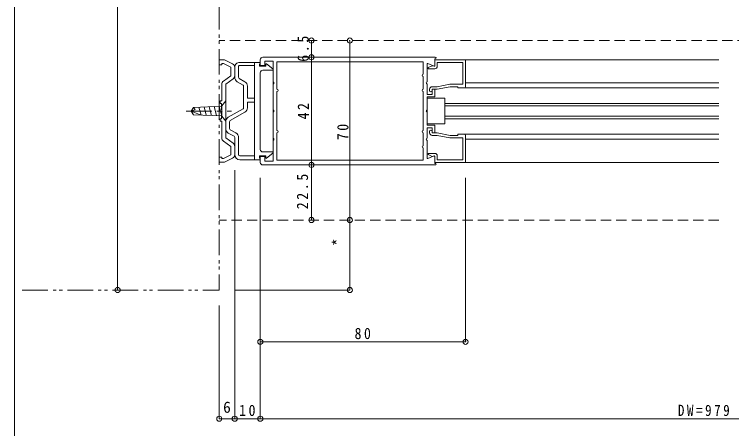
# Model space of a CAD drawing. Units: millimetres at full size, sheet at 1:2. Extents: x -822 to 1661, y -1160 to -613.
# Drawn here: x 17.6 to 297.2, y -1034.1 to -872.5 of the extents above; entities that cross this region are included whole.
import ezdxf
from ezdxf.enums import TextEntityAlignment as Align

# ---------------------------------------------------------------- set-up
doc = ezdxf.new("R2010")
doc.units = ezdxf.units.MM
doc.header["$LTSCALE"] = 2
doc.header["$PDMODE"] = 32
doc.header["$PDSIZE"] = 2
for name, pattern in [('CHAIN1', [8, 5, -1, 1, -1]), ('DASHED2', [3, 2, -1]), ('DOUBLE_CHAIN1', [8.8, 5, -1, 0.6, -0.6, 0.6, -1])]:
    doc.linetypes.add(name, pattern=pattern)
for name, color, linetype, lineweight in [('0-2_tategu', 7, 'Continuous', 18), ('0-4_kabe', 7, 'Continuous', 15), ('2-0_0', 2, 'DOUBLE_CHAIN1', 15), ('2-2_22_配置点', 7, 'Continuous', 18), ('F-E', 5, 'Continuous', 9)]:
    doc.layers.add(name, color=color, linetype=linetype, lineweight=lineweight)
doc.styles.add('ＭＳ ゴシック', font='')
doc.styles.get('ＭＳ ゴシック').set_extended_font_data('MS Gothic')

# ---------------------------------------------------------------- blocks, each defined once
blk = doc.blocks.new('DA2617B')
at = {"layer": '0-2_tategu'}
for p, q in [((-55.088, 14), (-68.292, 14)), ((-50.205, 11.487), (-42, 0)), ((50.205, 11.487), (42, 0)), ((55.088, 14), (68.292, 14)), ((-73.658, 10.683), (-79.367, -0.733)), ((-46.882, -3.487), (-55.088, 8)), ((42, 0), (-42, 0)), ((46.882, -3.487), (55.088, 8)), ((55.088, 8), (68.292, 8)), ((68.292, 8), (74, -3.416)), ((73.658, 10.683), (79.367, -0.733)), ((-80, -3.416), (-80, -10)), ((-72, -10), (-80, -10)), ((-74, -6), (-74, -3.416)), ((-16, -6), (-42, -6)), ((-12, -8.8), (-12, -6.8)), ((-1.833, -6.8), (-12, -6.8)), ((12, -6.8), (1.833, -6.8)), ((12, -8.8), (12, -6.8)), ((12, -8.8), (16, -8.8)), ((16, -6), (42, -6)), ((16, -8.8), (16, -6)), ((72, -6), (74, -6)), ((72, -10), (72, -6)), ((72, -10), (80, -10)), ((74, -6), (74, -3.416)), ((80, -3.416), (80, -10))]:
    blk.add_line(p, q, dxfattribs=at)
for points in [[(-55.088, 8), (-68.292, 8), (-74, -3.416)], [(-72, -10), (-72, -6), (-74, -6)], [(-12, -8.8), (-16, -8.8), (-16, -6)]]:
    blk.add_lwpolyline(points, dxfattribs=at)
for centre, radius, start, end in [((-68.292, 8), 6, 90, 153.43495), ((-55.088, 8), 6, 35.53768, 90), ((55.088, 8), 6, 90, 144.46232), ((68.292, 8), 6, 26.56505, 90), ((-74, -3.416), 6, 153.43495, 180), ((-42, 0), 6, 215.53768, 270), ((0, -7.6), 2, 23.57818, 156.42182), ((42, 0), 6, 270, 324.46232), ((74, -3.416), 6, 0, 26.56505)]:
    blk.add_arc(centre, radius, start, end, dxfattribs=at)
blk = doc.blocks.new('BA2501')
at = {"layer": '0-4_kabe'}
for p, q in [((-19.538, 65.946), (-9.692, 73.631)), ((-8.4, 69.8), (-8.4, 73)), ((1.2, 69.8), (-8.4, 69.8)), ((0, 74), (0, 76)), ((0, 76), (9.2, 76)), ((9.2, 76), (32, 76)), ((9.2, 70), (9.2, 76)), ((9.2, -14), (9.2, 70)), ((9.2, 70), (32, 70)), ((34, 68), (34, 41.161)), ((40, 68), (40, 41.161)), ((-18.8, 63.8), (-4, 63.8)), ((0, -59.8), (0, 59.8)), ((38.031, 34.215), (46.992, 29.094)), ((41.008, 39.424), (49.969, 34.303)), ((48, 16.643), (48, 27.357)), ((54, 16.643), (54, 27.357)), ((46.992, 14.906), (24.031, 1.785)), ((49.969, 9.697), (27.008, -3.424)), ((20, -5.161), (20, -14)), ((26, -38.839), (26, -5.161)), ((20, -14), (9.2, -14)), ((9.2, -20), (9.2, -14)), ((9.2, -71.2), (9.2, -20)), ((9.2, -20), (20, -20)), ((20, -20), (20, -38.839)), ((35.969, -45.697), (27.008, -40.576)), ((24.031, -45.785), (32.992, -50.906)), ((34, -52.643), (34, -69.2)), ((40, -52.643), (40, -68)), ((-19.538, -65.946), (-9.692, -73.631)), ((-18.8, -63.8), (-4, -63.8)), ((1.2, -69.8), (-8.4, -69.8)), ((-8.4, -73), (-8.4, -69.8)), ((0, -76), (0, -74)), ((9.2, -76), (0, -76)), ((32, -71.2), (9.2, -71.2)), ((9.2, -71.2), (9.2, -76)), ((32, -76), (9.2, -76))]:
    blk.add_line(p, q, dxfattribs=at)
for points in [[(1.2, 69.8), (1.2, 72.8), (0, 74)], [(0, -74), (1.2, -72.8), (1.2, -69.8)]]:
    blk.add_lwpolyline(points, dxfattribs=at)
for centre, radius, start, end in [((-9.2, 73), 0.8, 0, 127.97126), ((32, 68), 8, 0, 90), ((32, 68), 2, 0, 90), ((-18.8, 65), 1.2, 127.97126, 270), ((-4, 59.8), 4, 0, 90), ((42, 41.161), 8, 180, 240.25512), ((42, 41.161), 2, 180, 240.25512), ((46, 27.357), 8, 0, 60.25512), ((46, 27.357), 2, 0, 60.25512), ((46, 16.643), 2, 299.74488, 0), ((46, 16.643), 8, 299.74488, 0), ((28, -5.161), 8, 119.74488, 180), ((28, -5.161), 2, 119.74488, 180), ((28, -38.839), 8, 180, 240.25512), ((28, -38.839), 2, 180, 240.25512), ((32, -52.643), 2, 0, 60.25512), ((32, -52.643), 8, 0, 60.25512), ((-18.8, -65), 1.2, 90, 232.02874), ((-4, -59.8), 4, 270, 360), ((-9.2, -73), 0.8, 232.02874, 0), ((32, -68), 8, 270, 0), ((32, -69.2), 2, 270, 0)]:
    blk.add_arc(centre, radius, start, end, dxfattribs=at)

msp = doc.modelspace()

# ---------------------------------------------------------------- linework, layer by layer
at = {"layer": '2-0_0', "color": 3, "linetype": 'Continuous', "lineweight": 9}
msp.add_line((57.838, -980.025), (57.838, -710.025), dxfattribs=at)
at = {"layer": '2-0_0'}
for p in [(97.47, -710.025), (20.669, -980.025)]:
    msp.add_line(p, (97.47, -980.025), dxfattribs=at)
at = {"layer": '2-0_0', "color": 5}
msp.add_point((57.838, -980.025), dxfattribs=at)
at = {"layer": '2-2_22_配置点', "color": 4, "linetype": 'DASHED2', "lineweight": 5}
for p, q in [((399.576, -882.726), (97.47, -882.726)), ((292.281, -952.726), (97.47, -952.726))]:
    msp.add_line(p, q, dxfattribs=at)
at = {"layer": '2-2_22_配置点', "color": 3, "lineweight": 9}
for p, q in [((133.411, -889.226), (133.411, -882.726)), ((148.362, -882.726), (148.362, -952.726)), ((133.411, -931.226), (133.411, -889.226)), ((133.411, -931.226), (133.411, -952.726)), ((103.47, -1030.229), (103.47, -933.298)), ((113.47, -1030.229), (113.47, -936.226)), ((193.47, -1000.229), (193.47, -936.226)), ((148.362, -952.726), (148.362, -980.025)), ((148.362, -980.025), (103.47, -980.025)), ((97.47, -1030.229), (97.47, -986.025)), ((113.47, -1000.229), (193.47, -1000.229)), ((97.47, -1030.229), (103.47, -1030.229)), ((103.47, -1030.229), (113.47, -1030.229)), ((113.47, -1030.229), (459.576, -1030.229))]:
    msp.add_line(p, q, dxfattribs=at)
at = {"layer": '2-2_22_配置点', "lineweight": 15}
msp.add_line((181.67, -889.226), (114.47, -889.226), dxfattribs=at)
at = {"layer": '2-2_22_配置点'}
for p, q in [((113.47, -890.226), (113.47, -892.476)), ((118.47, -890.726), (118.47, -929.726)), ((119.97, -901.726), (119.97, -891.026)), ((176.97, -891.026), (119.97, -891.026)), ((176.97, -895.826), (176.97, -891.026)), ((178.47, -891.926), (178.47, -898.767)), ((181.197, -892.711), (178.744, -891.74)), ((181.47, -889.826), (181.47, -892.526)), ((181.47, -889.826), (181.67, -889.826)), ((181.47, -890.226), (193.47, -890.226)), ((192.47, -891.226), (182.47, -891.226)), ((182.47, -892.726), (182.47, -891.226)), ((192.47, -891.226), (192.47, -899.726)), ((193.47, -890.226), (193.47, -900.726)), ((178.97, -893.226), (180.47, -892.526)), ((178.97, -893.726), (178.97, -893.226)), ((178.97, -893.726), (181.47, -893.726)), ((180.47, -892.526), (181.22, -892.719)), ((176.97, -901.726), (176.97, -896.726)), ((178.47, -899.684), (178.47, -903.726)), ((187.371, -899.726), (182.371, -900.726)), ((192.47, -899.726), (187.371, -899.726)), ((119.97, -902.626), (119.97, -917.826)), ((176.97, -902.626), (176.97, -917.826)), ((179.47, -901.726), (179.47, -902.226)), ((182.371, -900.726), (180.47, -900.726)), ((180.47, -903.726), (180.47, -901.726)), ((180.47, -901.726), (182.47, -901.726)), ((181.47, -901.726), (181.47, -904.726)), ((187.47, -900.726), (182.47, -901.726)), ((190.47, -900.726), (187.47, -900.726)), ((190.47, -901.226), (190.47, -900.726)), ((192.97, -901.226), (190.47, -901.226)), ((178.47, -903.726), (180.47, -903.726)), ((178.47, -915.726), (178.47, -904.726)), ((178.47, -904.726), (181.47, -904.726)), ((185.47, -905.226), (178.47, -905.226)), ((185.47, -915.226), (185.47, -905.226)), ((185.47, -915.226), (178.47, -915.226)), ((178.47, -915.726), (181.47, -915.726)), ((178.47, -916.726), (180.47, -916.726)), ((178.47, -920.767), (178.47, -916.726)), ((180.47, -916.726), (180.47, -918.726)), ((181.47, -918.726), (181.47, -915.726)), ((119.97, -918.726), (119.97, -929.426)), ((176.97, -918.726), (176.97, -923.726)), ((179.47, -918.726), (179.47, -918.226)), ((180.47, -918.726), (182.47, -918.726)), ((182.371, -919.726), (180.47, -919.726)), ((187.371, -920.726), (182.371, -919.726)), ((187.47, -919.726), (182.47, -918.726)), ((190.47, -919.726), (187.47, -919.726)), ((190.47, -919.226), (190.47, -919.726)), ((192.97, -919.226), (190.47, -919.226)), ((193.47, -930.226), (193.47, -919.726)), ((178.47, -928.526), (178.47, -921.684)), ((192.47, -920.726), (187.371, -920.726)), ((192.47, -929.226), (192.47, -920.726)), ((176.97, -924.626), (176.97, -929.426)), ((113.47, -927.976), (113.47, -930.226)), ((113.47, -927.976), (115.27, -927.976)), ((178.744, -928.711), (181.197, -927.74)), ((178.97, -926.726), (181.47, -926.726)), ((178.97, -926.726), (178.97, -927.226)), ((178.97, -927.226), (180.47, -927.926)), ((180.47, -927.926), (181.22, -927.732)), ((181.47, -930.626), (181.47, -927.926)), ((182.47, -927.726), (182.47, -929.226)), ((114.47, -931.226), (181.67, -931.226)), ((119.97, -929.426), (176.97, -929.426)), ((181.47, -930.226), (193.47, -930.226)), ((181.47, -930.626), (181.67, -930.626)), ((192.47, -929.226), (182.47, -929.226))]:
    msp.add_line(p, q, dxfattribs=at)
at = {"layer": '2-2_22_配置点', "color": 4, "lineweight": 5}
for p, q in [((292.281, -890.226), (193.47, -890.226)), ((292.281, -899.226), (193.47, -899.226)), ((192.97, -901.226), (292.281, -901.226)), ((192.97, -919.226), (292.281, -919.226)), ((292.281, -921.226), (193.47, -921.226)), ((292.281, -930.226), (193.47, -930.226))]:
    msp.add_line(p, q, dxfattribs=at)
at = {"layer": '2-2_22_配置点', "color": 6, "lineweight": 9}
for p, q in [((86.53, -910.225), (87.362, -908.785)), ((87.362, -908.785), (98.47, -908.363)), ((88.064, -909.573), (87.362, -908.785)), ((90.37, -911.78), (89.546, -908.703)), ((91.513, -908.628), (92.379, -911.856)), ((93.481, -908.553), (94.387, -911.933)), ((95.449, -908.478), (96.395, -912.01)), ((97.416, -908.403), (98.403, -912.086)), ((98.47, -908.225), (99.97, -906.225)), ((98.47, -912.225), (98.47, -908.225)), ((99.97, -914.225), (99.97, -906.225)), ((99.97, -913.825), (99.97, -906.625)), ((86.53, -910.225), (88.064, -909.573)), ((90.37, -911.78), (86.53, -910.225)), ((86.53, -910.225), (87.362, -911.665)), ((87.362, -911.665), (98.47, -912.088)), ((99.97, -914.225), (98.47, -912.225))]:
    msp.add_line(p, q, dxfattribs=at)
at = {"layer": '2-2_22_配置点', "color": 1, "lineweight": 9}
for p, q in [((292.281, -907.226), (185.47, -907.226)), ((292.281, -908.226), (185.47, -908.226)), ((292.281, -912.226), (185.47, -912.226)), ((292.281, -913.226), (185.47, -913.226))]:
    msp.add_line(p, q, dxfattribs=at)
at = {"layer": '2-2_22_配置点', "color": 6, "linetype": 'CHAIN1', "lineweight": 9}
msp.add_line((84.564, -910.225), (102.234, -910.225), dxfattribs=at)
at = {"layer": '2-2_22_配置点'}
for points in [[(113.47, -892.476), (115.27, -892.476), (115.27, -890.726), (118.47, -890.726)], [(115.27, -927.976), (115.27, -929.726), (118.47, -929.726)]]:
    msp.add_lwpolyline(points, dxfattribs=at)
for centre, radius, start, end in [((114.47, -890.226), 1, 90, 180), ((181.67, -889.526), 0.3, 270, 90), ((178.67, -891.926), 0.2, 68.38388, 180), ((181.27, -892.526), 0.2, 248.38388, 0), ((181.27, -892.526), 0.2, 255.52249, 0), ((181.47, -892.726), 1, 270, 0), ((176.97, -896.276), 0.45, 90, 270), ((118.27, -899.226), 0.5, 293.57818, 66.42182), ((178.67, -899.226), 0.5, 113.57818, 246.42182), ((119.97, -902.176), 0.45, 270, 90), ((176.97, -902.176), 0.45, 90, 270), ((180.47, -901.726), 1, 90, 180), ((179.97, -902.226), 0.5, 180, 0), ((192.97, -900.726), 0.5, 270, 0), ((118.27, -910.226), 0.5, 293.57818, 66.42182), ((178.67, -910.226), 0.5, 113.57818, 246.42182), ((119.97, -918.276), 0.45, 270, 90), ((176.97, -918.276), 0.45, 90, 270), ((179.97, -918.226), 0.5, 0, 180), ((180.47, -918.726), 1, 180, 270), ((192.97, -919.726), 0.5, 360, 90), ((118.27, -921.226), 0.5, 293.57818, 66.42182), ((178.67, -921.226), 0.5, 113.57818, 246.42182), ((176.97, -924.176), 0.45, 90, 270), ((178.67, -928.526), 0.2, 180, 291.61612), ((181.27, -927.926), 0.2, 0, 111.61612), ((181.27, -927.926), 0.2, 0, 104.47751), ((181.47, -927.726), 1, 0, 90), ((114.47, -930.226), 1, 180, 270), ((181.67, -930.926), 0.3, 270, 90)]:
    msp.add_arc(centre, radius, start, end, dxfattribs=at)
at = {"layer": '2-2_22_配置点', "color": 5}
for p in [(133.411, -882.726), (148.362, -882.726), (133.411, -889.226), (133.411, -931.226), (133.411, -952.726), (148.362, -952.726), (148.362, -980.025), (113.47, -1000.229), (193.47, -1000.229), (97.47, -1030.229), (103.47, -1030.229), (113.47, -1030.229)]:
    msp.add_point(p, dxfattribs=at)
at = {"layer": 'F-E'}
msp.add_line((17.557, -1159.774), (17.557, -613.449), dxfattribs=at)

# ---------------------------------------------------------------- block references
at = {"layer": '2-2_22_配置点', "xscale": -0.25, "yscale": -0.25, "rotation": 90}
msp.add_blockref('DA2617B', (99.97, -910.225), dxfattribs=at)
at = {"layer": '2-2_22_配置点', "xscale": -0.25, "yscale": -0.25}
msp.add_blockref('BA2501', (113.47, -910.225), dxfattribs=at)

# ---------------------------------------------------------------- texts
at = {"layer": '2-2_22_配置点', "style": 'ＭＳ ゴシック'}
msp.add_text('*', height=4.399, rotation=90, dxfattribs=at).set_placement((147.362, -962.875), align=Align.BOTTOM_LEFT)
msp.add_text('6', height=4.399, dxfattribs=at).set_placement((98.97, -1029.229), align=Align.BOTTOM_LEFT)
at = {"layer": '2-2_22_配置点', "char_height": 4.399, "attachment_point": 7, "rotation": 90, "style": 'ＭＳ ゴシック'}
for s, insert in [('\\T1.38;\\W0.9;6.5', (132.411, -890.976)), ('\\T1.36;\\W0.9;42', (132.411, -913.476)), ('\\T1.36;\\W0.9;70', (147.894, -921.579)), ('\\T1.38;\\W0.9;22.5', (132.137, -948.518))]:
    msp.add_mtext(s, dxfattribs=dict(at, insert=insert))
at = {"layer": '2-2_22_配置点', "char_height": 4.399, "attachment_point": 7, "style": 'ＭＳ ゴシック'}
for s, insert in [('\\T1.36;\\W0.9;80', (150.22, -999.229)), ('\\T1.36;\\W0.9;10', (105.22, -1029.229)), ('\\T1.39;\\W0.85;DW=979', (276.273, -1029.229))]:
    msp.add_mtext(s, dxfattribs=dict(at, insert=insert))

doc.saveas('drawing.dxf')
